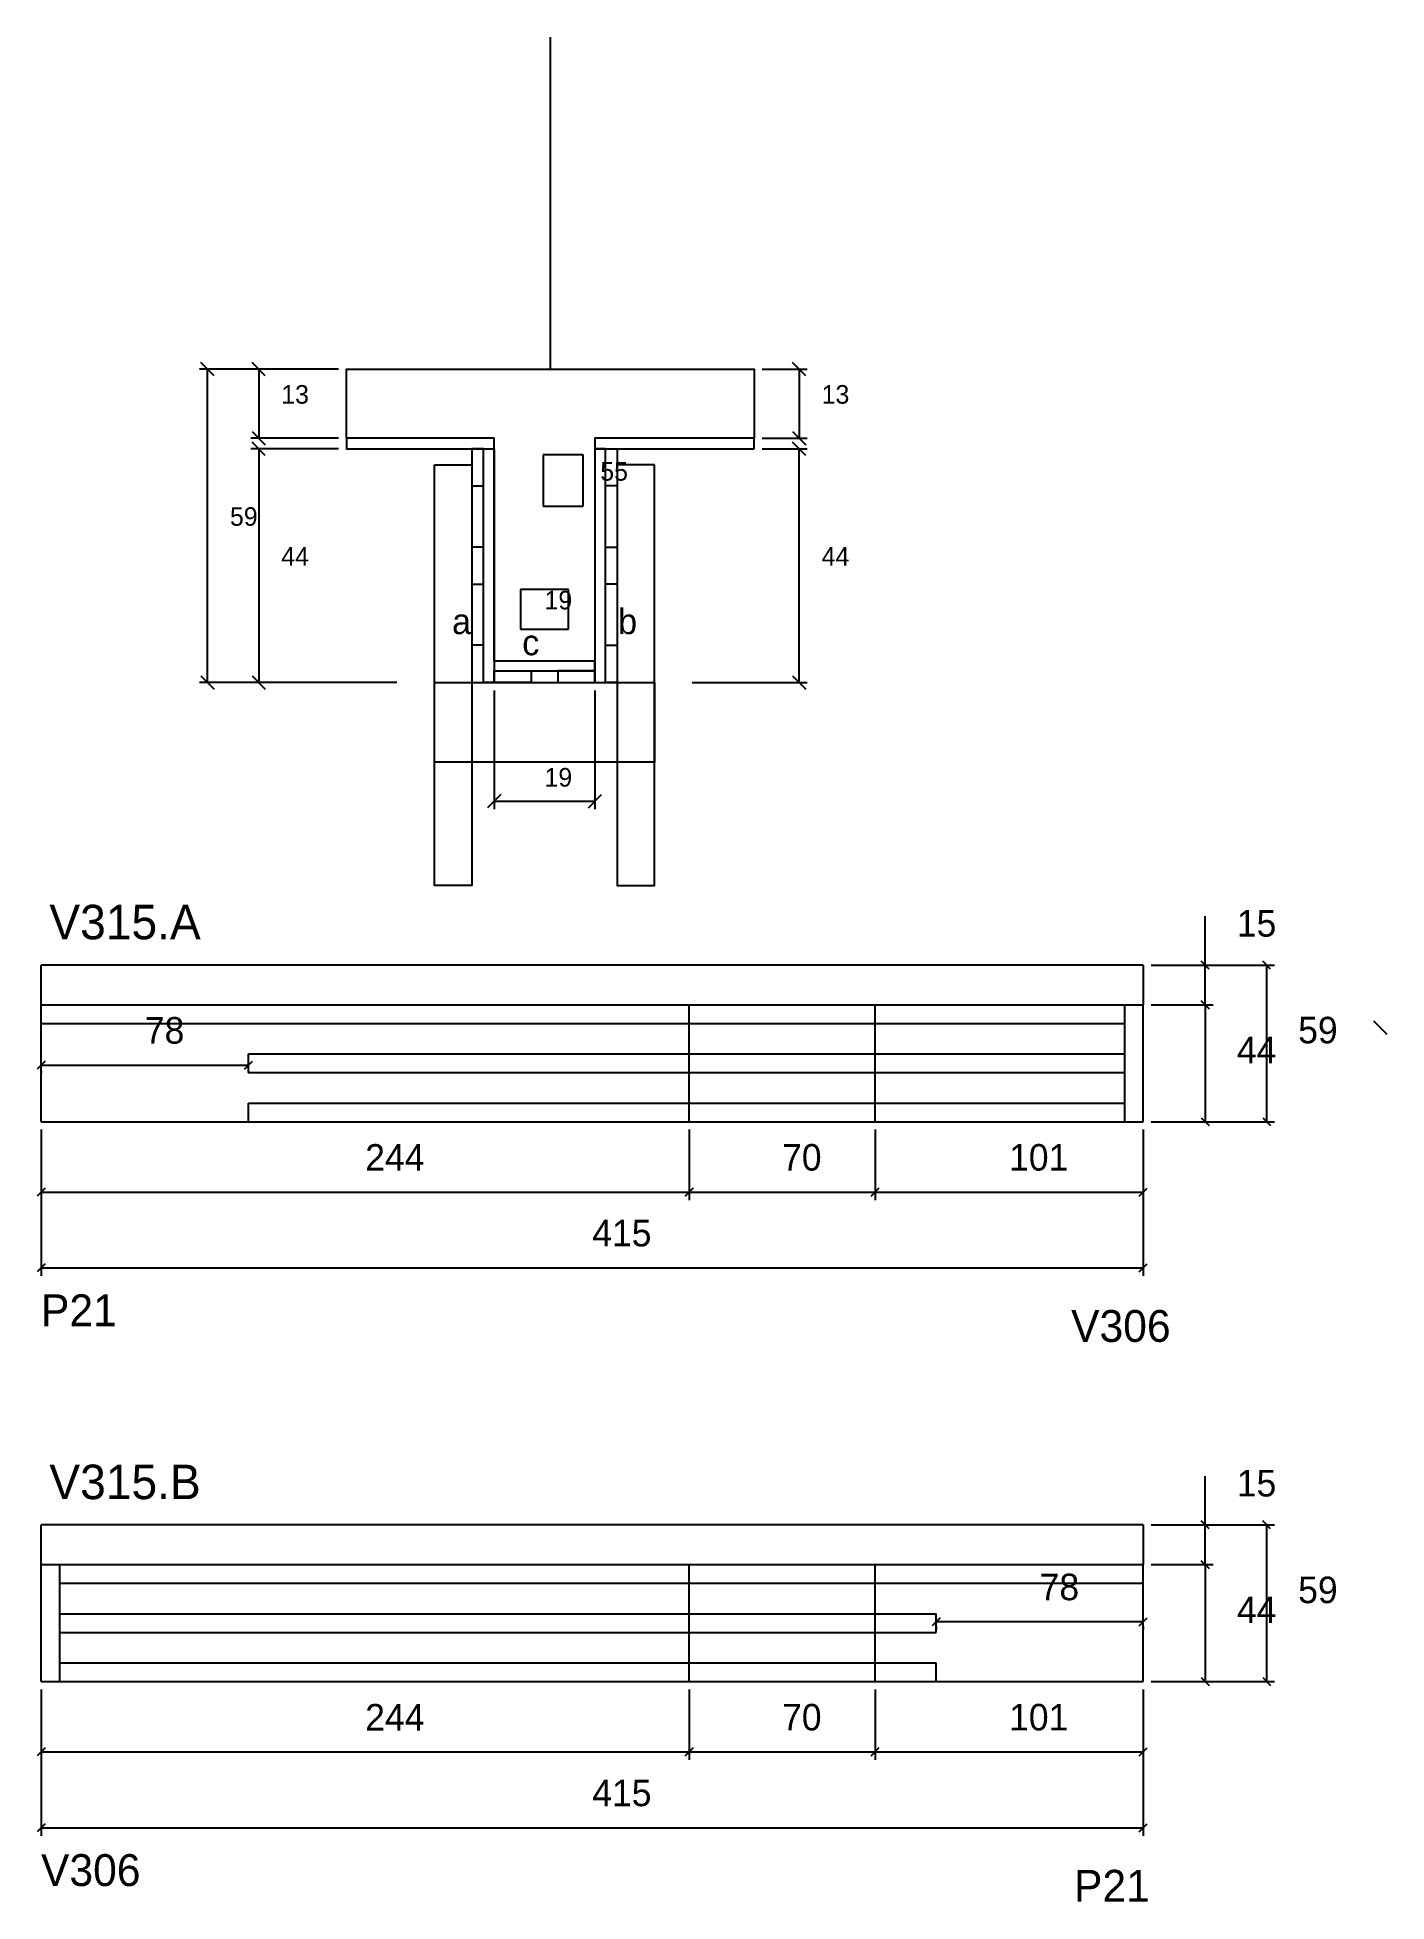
# Model space of a CAD drawing. Header units: metres. Extents: x 1983 to 2491, y 3026 to 3729.
import ezdxf

# ---------------------------------------------------------------- set-up
doc = ezdxf.new("R2010")
doc.units = ezdxf.units.M

msp = doc.modelspace()

# ---------------------------------------------------------------- linework, layer by layer
at = {"layer": 'CONCRETO', "color": 251}
msp.add_lwpolyline([(2099.23, 3577.52), (2099.23, 3603.52), (2252.83, 3603.52), (2252.83, 3577.52), (2192.83, 3577.52), (2192.83, 3493.52), (2154.83, 3493.52), (2154.83, 3577.52), (2099.23, 3577.52)], dxfattribs=at)
at = {"layer": 'COTA', "color": 4}
for p, q in [((2096.23, 3603.52), (2043.86, 3603.52)), ((2046.86, 3485.52), (2046.86, 3603.52)), ((2096.23, 3603.52), (2063.17, 3603.52)), ((2066.17, 3603.52), (2066.17, 3577.52)), ((2255.83, 3603.52), (2272.7, 3603.52)), ((2269.7, 3603.52), (2269.7, 3577.52)), ((2096.23, 3577.52), (2063.17, 3577.52)), ((2255.83, 3577.52), (2272.7, 3577.52)), ((2096.23, 3573.52), (2063.17, 3573.52)), ((2066.17, 3573.52), (2066.17, 3485.52)), ((2255.83, 3573.52), (2272.7, 3573.52)), ((2269.7, 3485.52), (2269.7, 3573.52)), ((2118.23, 3485.52), (2043.86, 3485.52)), ((2118.23, 3485.52), (2063.17, 3485.52)), ((2229.43, 3485.52), (2272.7, 3485.52)), ((2154.83, 3482.52), (2154.83, 3437.79)), ((2192.83, 3482.52), (2192.83, 3437.79)), ((2154.83, 3440.79), (2192.83, 3440.79)), ((2422.66, 3379.07), (2422.66, 3397.44)), ((2402.29, 3379.07), (2448.79, 3379.07)), ((2402.29, 3379.07), (2425.66, 3379.07)), ((2422.66, 3364.07), (2422.66, 3379.07)), ((2445.79, 3379.07), (2445.79, 3320.07)), ((2402.29, 3364.07), (2425.66, 3364.07)), ((2402.29, 3364.07), (2425.66, 3364.07)), ((2422.66, 3364.07), (2422.66, 3320.07)), ((1984.29, 3341.36), (2062.29, 3341.36)), ((1984.29, 3339.07), (1984.29, 3338.36)), ((2062.29, 3339.07), (2062.29, 3338.36)), ((1984.29, 3317.07), (1984.29, 3262)), ((1984.29, 3317.07), (1984.29, 3290.53)), ((2228.29, 3317.07), (2228.29, 3290.53)), ((2228.29, 3317.07), (2228.29, 3290.53)), ((2298.29, 3317.07), (2298.29, 3290.53)), ((2298.29, 3317.07), (2298.29, 3290.53)), ((2399.29, 3317.07), (2399.29, 3262)), ((2399.29, 3317.07), (2399.29, 3290.53)), ((2402.29, 3320.07), (2448.79, 3320.07)), ((2402.29, 3320.07), (2425.66, 3320.07)), ((1984.29, 3293.53), (2228.29, 3293.53)), ((2228.29, 3293.53), (2298.29, 3293.53)), ((2298.29, 3293.53), (2399.29, 3293.53)), ((1984.29, 3265), (2399.29, 3265)), ((2422.66, 3168.21), (2422.66, 3186.58)), ((2402.29, 3168.21), (2448.79, 3168.21)), ((2402.29, 3168.21), (2425.66, 3168.21)), ((2422.66, 3153.21), (2422.66, 3168.21)), ((2445.79, 3168.21), (2445.79, 3109.21)), ((2402.29, 3153.21), (2425.66, 3153.21)), ((2402.29, 3153.21), (2425.66, 3153.21)), ((2422.66, 3153.21), (2422.66, 3109.21)), ((2399.29, 3131.72), (2321.29, 3131.72)), ((2321.29, 3129.92), (2321.29, 3128.72)), ((2399.29, 3129.92), (2399.29, 3128.72)), ((1984.29, 3106.21), (1984.29, 3051.13)), ((1984.29, 3106.21), (1984.29, 3079.67)), ((2228.29, 3106.21), (2228.29, 3079.67)), ((2228.29, 3106.21), (2228.29, 3079.67)), ((2298.29, 3106.21), (2298.29, 3079.67)), ((2298.29, 3106.21), (2298.29, 3079.67)), ((2399.29, 3106.21), (2399.29, 3051.13)), ((2399.29, 3106.21), (2399.29, 3079.67)), ((2402.29, 3109.21), (2448.79, 3109.21)), ((2402.29, 3109.21), (2425.66, 3109.21)), ((1984.29, 3082.67), (2228.29, 3082.67)), ((2228.29, 3082.67), (2298.29, 3082.67)), ((2298.29, 3082.67), (2399.29, 3082.67)), ((1984.29, 3054.13), (2399.29, 3054.13))]:
    msp.add_line(p, q, dxfattribs=at)
at = {"layer": 'COTA', "color": 241}
for p, q in [((2399.29, 3379.07), (1984.29, 3379.07)), ((1984.29, 3364.07), (1984.29, 3379.07)), ((2399.29, 3379.07), (2399.29, 3364.07)), ((2399.29, 3168.21), (1984.29, 3168.21)), ((1984.29, 3153.21), (1984.29, 3168.21)), ((2399.29, 3168.21), (2399.29, 3153.21))]:
    msp.add_line(p, q, dxfattribs=at)
at = {"layer": 'COTA'}
for p, q in [((2424.16, 3377.57), (2421.16, 3380.57)), ((2447.29, 3377.57), (2444.29, 3380.57)), ((2424.16, 3362.57), (2421.16, 3365.57)), ((2421.16, 3365.57), (2424.16, 3362.57)), ((1985.79, 3342.86), (1982.79, 3339.86)), ((2060.79, 3339.86), (2063.79, 3342.86)), ((2421.16, 3321.57), (2424.16, 3318.57)), ((2444.29, 3321.57), (2447.29, 3318.57)), ((1985.79, 3295.03), (1982.79, 3292.03)), ((2229.79, 3295.03), (2226.79, 3292.03)), ((2226.79, 3292.03), (2229.79, 3295.03)), ((2296.79, 3292.03), (2299.79, 3295.03)), ((2299.79, 3295.03), (2296.79, 3292.03)), ((2397.79, 3292.03), (2400.79, 3295.03)), ((1985.79, 3266.5), (1982.79, 3263.5)), ((2397.79, 3263.5), (2400.79, 3266.5)), ((2424.16, 3166.71), (2421.16, 3169.71)), ((2447.29, 3166.71), (2444.29, 3169.71)), ((2424.16, 3151.71), (2421.16, 3154.71)), ((2421.16, 3154.71), (2424.16, 3151.71)), ((2322.79, 3133.22), (2319.79, 3130.22)), ((2397.79, 3130.22), (2400.79, 3133.22)), ((2421.16, 3110.71), (2424.16, 3107.71)), ((2444.29, 3110.71), (2447.29, 3107.71)), ((1985.79, 3084.17), (1982.79, 3081.17)), ((2229.79, 3084.17), (2226.79, 3081.17)), ((2226.79, 3081.17), (2229.79, 3084.17)), ((2296.79, 3081.17), (2299.79, 3084.17)), ((2299.79, 3084.17), (2296.79, 3081.17)), ((2397.79, 3081.17), (2400.79, 3084.17)), ((1985.79, 3055.63), (1982.79, 3052.63)), ((2397.79, 3052.63), (2400.79, 3055.63))]:
    msp.add_line(p, q, dxfattribs=at)
for points in [[(2049.36, 3601.02), (2044.36, 3606.02)], [(2068.67, 3601.02), (2063.67, 3606.02)], [(2272.2, 3601.02), (2267.2, 3606.02)], [(2063.67, 3580.02), (2068.67, 3575.02)], [(2068.67, 3571.02), (2063.67, 3576.02)], [(2267.2, 3580.02), (2272.2, 3575.02)], [(2272.2, 3571.02), (2267.2, 3576.02)], [(2044.36, 3488.02), (2049.36, 3483.02)], [(2063.67, 3488.02), (2068.67, 3483.02)], [(2267.2, 3488.02), (2272.2, 3483.02)], [(2157.33, 3443.29), (2152.33, 3438.29)], [(2190.33, 3438.29), (2195.33, 3443.29)], [(2486, 3358.02), (2491, 3353.02)]]:
    msp.add_lwpolyline(points, dxfattribs=at)
at = {"layer": 'Cota Seção (2x)', "color": 180}
for p, q in [((2173.33, 3571.19), (2173.33, 3551.85)), ((2188.33, 3571.19), (2173.33, 3571.19)), ((2188.33, 3551.85), (2188.33, 3571.19)), ((2173.33, 3551.85), (2188.33, 3551.85)), ((2164.83, 3520.52), (2164.83, 3505.52)), ((2182.83, 3520.52), (2164.83, 3520.52)), ((2182.83, 3505.52), (2182.83, 3520.52)), ((2164.83, 3505.52), (2182.83, 3505.52))]:
    msp.add_line(p, q, dxfattribs=at)
at = {"layer": 'Madeira', "color": 126}
for points in [[(2146.43, 3559.52), (2150.83, 3559.52), (2150.83, 3573.52), (2146.43, 3573.52), (2146.43, 3559.52)], [(2201.23, 3559.52), (2196.83, 3559.52), (2196.83, 3573.52), (2201.23, 3573.52), (2201.23, 3559.52)], [(2146.43, 3522.52), (2150.83, 3522.52), (2150.83, 3536.52), (2146.43, 3536.52), (2146.43, 3522.52)], [(2201.23, 3522.52), (2196.83, 3522.52), (2196.83, 3536.52), (2201.23, 3536.52), (2201.23, 3522.52)], [(2146.43, 3485.52), (2150.83, 3485.52), (2150.83, 3499.52), (2146.43, 3499.52), (2146.43, 3485.52)], [(2201.23, 3485.52), (2196.83, 3485.52), (2196.83, 3499.52), (2201.23, 3499.52), (2201.23, 3485.52)], [(2154.83, 3485.52), (2154.83, 3489.92), (2168.83, 3489.92), (2168.83, 3485.52), (2154.83, 3485.52)], [(2192.83, 3485.52), (2192.83, 3489.92), (2178.83, 3489.92), (2178.83, 3485.52), (2192.83, 3485.52)]]:
    msp.add_lwpolyline(points, dxfattribs=at)
at = {"layer": 'Painéis', "color": 200}
for p, q in [((1984.29, 3320.07), (1984.29, 3364.07)), ((1984.29, 3364.07), (2399.29, 3364.07)), ((2228.29, 3320.07), (2228.29, 3364.07)), ((2298.29, 3320.07), (2298.29, 3364.07)), ((2399.29, 3320.07), (2399.29, 3364.07)), ((1984.29, 3320.07), (2399.29, 3320.07)), ((1984.29, 3109.21), (1984.29, 3153.21)), ((1984.29, 3153.21), (2399.29, 3153.21)), ((2228.29, 3109.21), (2228.29, 3153.21)), ((2298.29, 3109.21), (2298.29, 3153.21)), ((2399.29, 3109.21), (2399.29, 3153.21)), ((1984.29, 3109.21), (2399.29, 3109.21))]:
    msp.add_line(p, q, dxfattribs=at)
for points in [[(2154.83, 3573.52), (2154.83, 3577.52), (2099.23, 3577.52), (2099.23, 3573.52), (2154.83, 3573.52)], [(2252.83, 3573.52), (2252.83, 3577.52), (2192.83, 3577.52), (2192.83, 3573.52), (2252.83, 3573.52)], [(2150.83, 3573.52), (2154.83, 3573.52), (2154.83, 3485.52), (2150.83, 3485.52), (2150.83, 3573.52)], [(2196.83, 3573.52), (2192.83, 3573.52), (2192.83, 3485.52), (2196.83, 3485.52), (2196.83, 3573.52)], [(2192.83, 3489.92), (2192.83, 3493.52), (2154.83, 3493.52), (2154.83, 3489.92), (2192.83, 3489.92)]]:
    msp.add_lwpolyline(points, dxfattribs=at)
at = {"layer": 'SARR_2.2x7', "color": 40}
for p, q in [((2392.33, 3320.07), (2392.33, 3364.07)), ((1984.29, 3357.07), (2228.29, 3357.07)), ((2228.29, 3357.07), (2298.29, 3357.07)), ((2298.29, 3357.07), (2392.33, 3357.07)), ((2062.29, 3338.57), (2062.29, 3345.57)), ((2062.29, 3345.57), (2228.29, 3345.57)), ((2228.29, 3345.57), (2298.29, 3345.57)), ((2298.29, 3345.57), (2392.33, 3345.57)), ((2062.29, 3338.57), (2228.29, 3338.57)), ((2228.29, 3338.57), (2298.29, 3338.57)), ((2298.29, 3338.57), (2392.33, 3338.57)), ((2062.29, 3320.07), (2062.29, 3327.07)), ((2062.29, 3327.07), (2228.29, 3327.07)), ((2228.29, 3327.07), (2298.29, 3327.07)), ((2298.29, 3327.07), (2392.33, 3327.07)), ((1991.24, 3109.21), (1991.24, 3153.21)), ((1991.24, 3146.21), (2228.29, 3146.21)), ((2228.29, 3146.21), (2298.29, 3146.21)), ((2298.29, 3146.21), (2399.29, 3146.21)), ((1991.24, 3134.71), (2228.29, 3134.71)), ((2228.29, 3134.71), (2298.29, 3134.71)), ((2298.29, 3134.71), (2321.29, 3134.71)), ((2321.29, 3127.71), (2321.29, 3134.71)), ((1991.24, 3127.71), (2228.29, 3127.71)), ((2228.29, 3127.71), (2298.29, 3127.71)), ((2298.29, 3127.71), (2321.29, 3127.71)), ((1991.24, 3116.21), (2228.29, 3116.21)), ((2228.29, 3116.21), (2298.29, 3116.21)), ((2298.29, 3116.21), (2321.29, 3116.21)), ((2321.29, 3109.21), (2321.29, 3116.21))]:
    msp.add_line(p, q, dxfattribs=at)
at = {"layer": 'SARR_3.5x7', "color": 81}
for points in [[(2132.43, 3567.52), (2146.43, 3567.52), (2146.43, 3409.04), (2132.43, 3409.04), (2132.43, 3567.52)], [(2215.23, 3567.52), (2201.23, 3567.52), (2201.23, 3409.04), (2215.23, 3409.04), (2215.23, 3567.52)], [(2132.43, 3485.52), (2215.23, 3485.52), (2215.23, 3455.46), (2132.43, 3455.46), (2132.43, 3485.52)]]:
    msp.add_lwpolyline(points, dxfattribs=at)
at = {"layer": 'Texto Seção', "color": 252}
msp.add_line((2176.03, 3603.52), (2176.03, 3728.52), dxfattribs=at)

# ---------------------------------------------------------------- texts
at = {"layer": '5', "color": 5}
for s, p in [('P21', (1984.18, 3243.03)), ('V306', (2372.14, 3237.12)), ('V306', (1984.18, 3032.16)), ('P21', (2373.24, 3026.26))]:
    msp.add_text(s, height=12, dxfattribs=at).set_placement(p)
at = {"layer": 'COTA', "color": 1}
for s, p in [('13', (2074.67, 3590.52)), ('13', (2278.2, 3590.52)), ('59', (2055.36, 3544.52)), ('44', (2074.67, 3529.52)), ('44', (2278.2, 3529.52)), ('19', (2173.83, 3446.29))]:
    msp.add_text(s, height=7, dxfattribs=at).set_placement(p)
at = {"layer": 'COTA', "color": 240}
for s, p in [('15', (2434.55, 3389.76)), ('78', (2023.29, 3349.46)), ('59', (2457.66, 3349.57)), ('44', (2434.59, 3342.07)), ('244', (2106.29, 3301.61)), ('70', (2263.29, 3301.64)), ('101', (2348.79, 3301.64)), ('415', (2191.79, 3273.1)), ('15', (2434.55, 3178.89)), ('78', (2360.29, 3139.82)), ('59', (2457.66, 3138.71)), ('44', (2434.59, 3131.21)), ('244', (2106.29, 3090.74)), ('70', (2263.29, 3090.77)), ('101', (2348.79, 3090.77)), ('415', (2191.79, 3062.24))]:
    msp.add_text(s, height=10, dxfattribs=at).set_placement(p)
at = {"layer": 'Cota Seção (2x)', "color": 1}
for s, p in [('55', (2194.83, 3561.52)), ('19', (2173.83, 3513.02))]:
    msp.add_text(s, height=7, dxfattribs=at).set_placement(p)
at = {"layer": 'detalhes', "color": 4}
for s, p in [('b', (2201.55, 3503.71)), ('a', (2139, 3503.72)), ('c', (2165.43, 3495.76))]:
    msp.add_text(s, height=9.6, dxfattribs=at).set_placement(p)
at = {"layer": 'Texto Seção', "color": 7}
for s, p in [('V315.A', (1987.32, 3388.76)), ('V315.B', (1987.32, 3177.89))]:
    msp.add_text(s, height=13, dxfattribs=at).set_placement(p)

doc.saveas('drawing.dxf')
